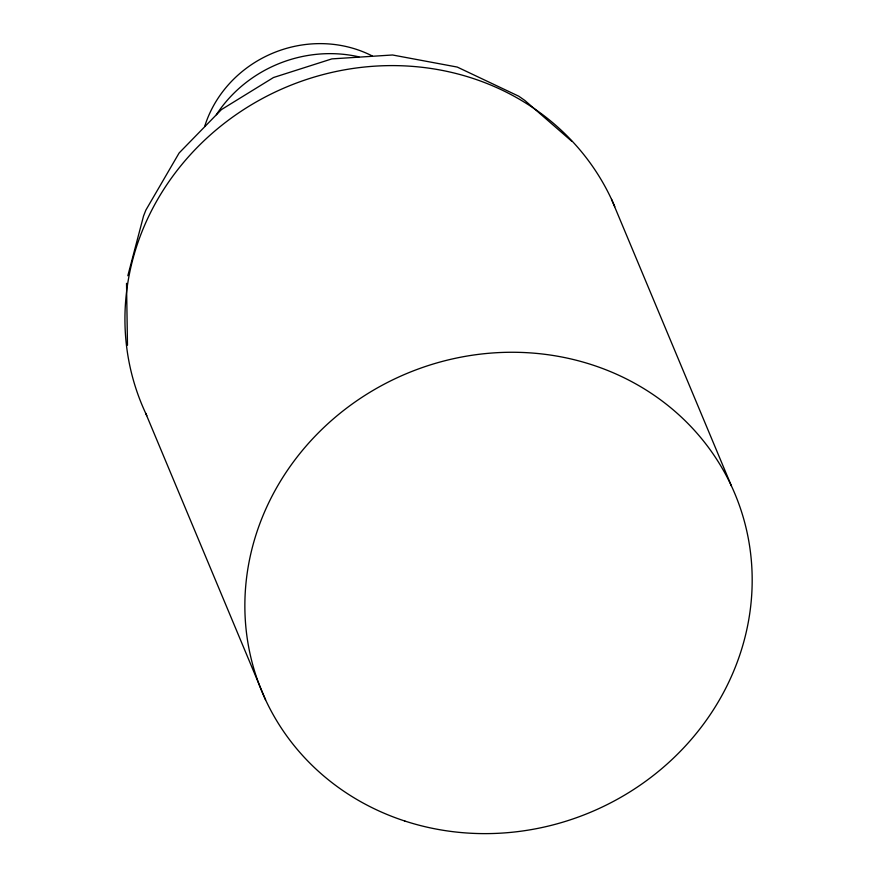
<?xml version="1.0" encoding="UTF-8"?>
<svg xmlns="http://www.w3.org/2000/svg" width="877" height="877" viewBox="0 0 877 877"><rect width="100%" height="100%" fill="white"/><g stroke="black" fill="none" stroke-linecap="round" stroke-linejoin="round"><path stroke-width="1.32" d="M127.834 275.74L143.543 216.005L145.889 210.063L179.127 152.982L221.399 109.614L273.503 77.516L331.868 58.891L392.534 54.988L457.268 67.069L518.767 96.218L524.83 100.438L571.727 141.23M611.532 199.32L731.44 485.979M145.681 413.242L265.588 699.912M126.529 283.348L127.483 345.231M146.821 415.665A256.336 237.842 -22.7 0 1 280.783 89.476A256.336 237.842 -22.7 0 1 614.799 206.687M204.758 126.189A115.347 107.027 -22.7 0 1 372.243 55.953M216.378 114.69A128.163 118.921 -22.7 0 1 358.912 56.852M404.856 821.036A256.336 237.842 -22.7 0 0 749.506 545.428A256.336 237.842 -22.7 0 0 341.197 412.365A256.336 237.842 -22.7 0 0 404.856 821.036"/></g></svg>
